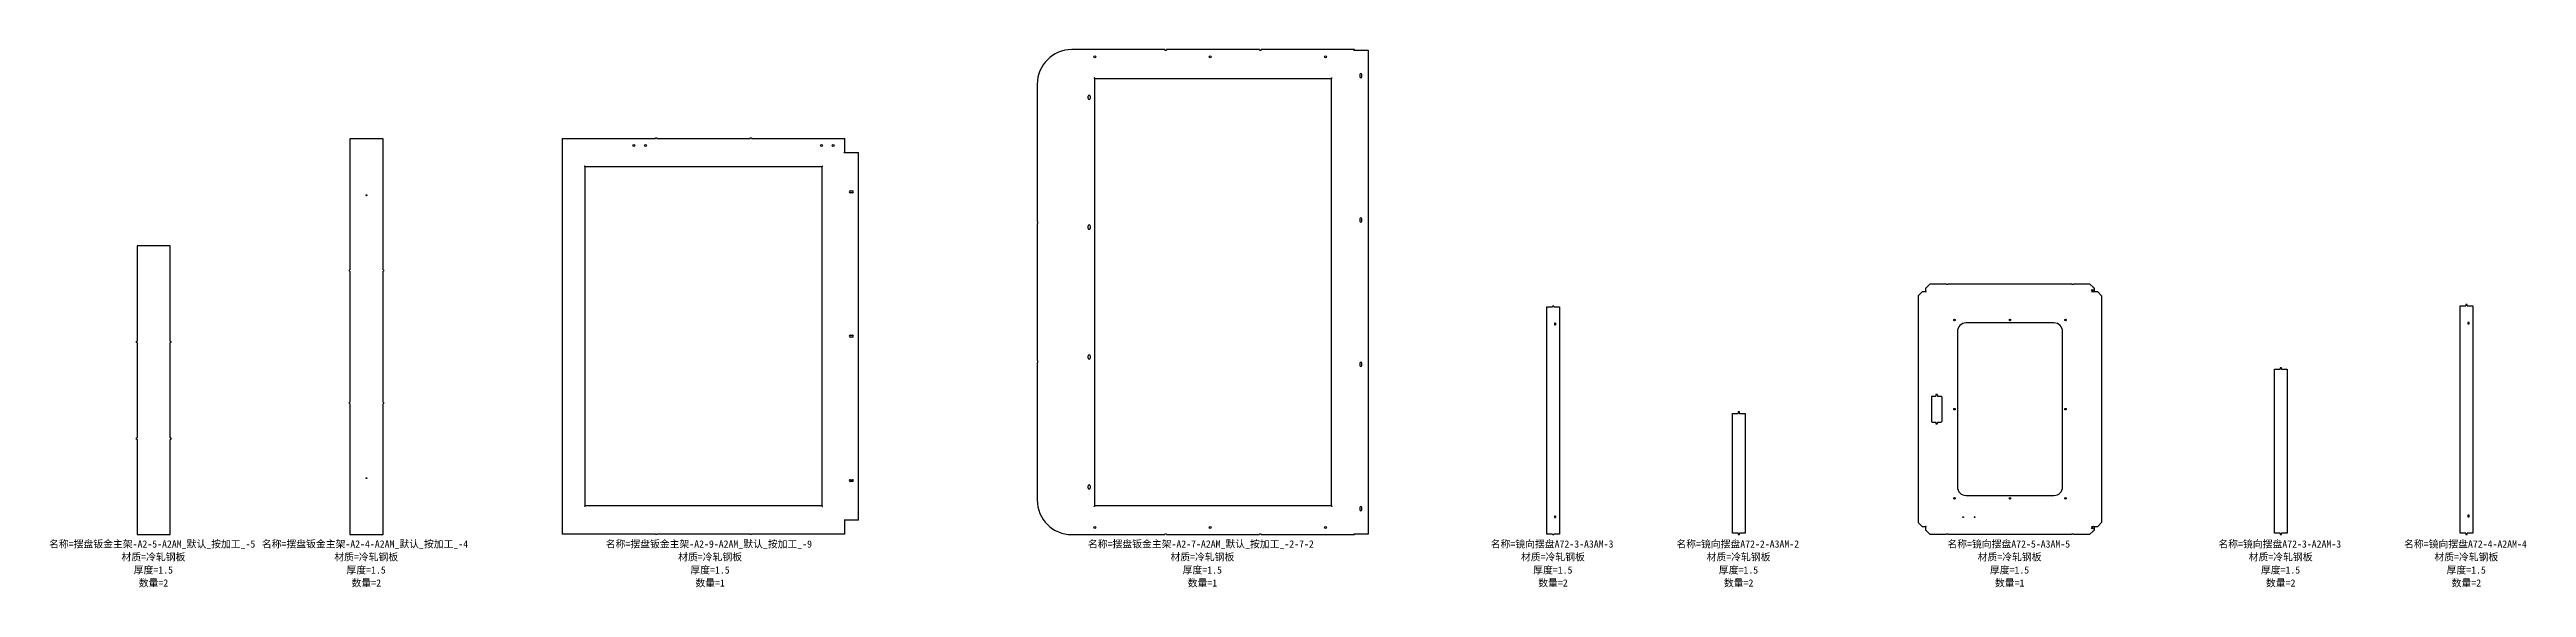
# Model space of a CAD drawing. Header units: millimetres. Extents: x -448 to 35876, y -20183 to -3164.
# Drawn here: x 8971 to 17562, y -20183 to -18320 of the extents above; entities that cross this region are included whole.
import ezdxf

# ---------------------------------------------------------------- set-up
doc = ezdxf.new("R2010")
doc.units = ezdxf.units.MM
doc.layers.add('防拉孔线', color=30, linetype='Continuous')
doc.layers.add('零件信息', color=131, linetype='Continuous')
doc.styles.add('SLDTEXTSTYLE1', font='', dxfattribs={"bigfont": 'bigfont'})
doc.styles.get('SLDTEXTSTYLE1').set_extended_font_data('宋体')

msp = doc.modelspace()

# ---------------------------------------------------------------- linework, layer by layer
at = {"color": 7, "linetype": 'Continuous', "lineweight": 25}
for p, q in [((12839.7, -18320), (12516.5, -18320)), ((12839.7, -18320), (12839.7, -18321.7)), ((12839.7, -18321.7), (12845.1, -18321.7)), ((12845.1, -18320), (12845.1, -18321.7)), ((13168, -18320), (12845.1, -18320)), ((13168, -18320), (13168, -18321.7)), ((13168, -18321.7), (13173.4, -18321.7)), ((13173.4, -18320), (13173.4, -18321.7)), ((13496.5, -18320), (13173.4, -18320)), ((13494.8, -18321.3), (13496.5, -18321.3)), ((13494.8, -18321.5), (13494.8, -18321.3)), ((13494.8, -18321.5), (13544, -18321.5)), ((13496.5, -18321.3), (13496.5, -18320)), ((13544, -18321.5), (13544, -19998.5)), ((12396.5, -18440), (12396.5, -18916.5)), ((12596.5, -19899.9), (12596.5, -18420.1)), ((12596.7, -18420), (13416.4, -18420)), ((13416.5, -18420.1), (13416.5, -19899.9)), ((13515.7, -18405.8), (13515.7, -18414.2)), ((13522.3, -18414.2), (13522.3, -18405.8)), ((12573.2, -18489.2), (12573.2, -18480.8)), ((12579.8, -18480.8), (12579.8, -18489.2)), ((10012.5, -18629), (10012.5, -19082.7)), ((10127.5, -18629), (10012.5, -18629)), ((10127.5, -19082.7), (10127.5, -18629)), ((10749, -18627.5), (10749, -19998.5)), ((10749, -18627.5), (11072.4, -18627.5)), ((11072.4, -18627.5), (11072.4, -18626)), ((11072.4, -18626), (11077.4, -18626)), ((11077.4, -18626), (11077.4, -18627.5)), ((11077.4, -18627.5), (11400.7, -18627.5)), ((11400.7, -18627.5), (11400.7, -18626)), ((11400.7, -18626), (11405.7, -18626)), ((11405.7, -18626), (11405.7, -18627.5)), ((11405.7, -18627.5), (11729, -18627.5)), ((11729, -18675.8), (11729, -18627.5)), ((10829, -19899.9), (10829, -18726.1)), ((11648.9, -18726), (10829.2, -18726)), ((11649, -18726.1), (11649, -19899.9)), ((11727.3, -18675.8), (11729, -18675.8)), ((11727.3, -18676), (11727.3, -18675.8)), ((11727.3, -18676), (11776.5, -18676)), ((11776.5, -19950), (11776.5, -18676)), ((11747.3, -18809.7), (11755.7, -18809.7)), ((11755.7, -18816.3), (11747.3, -18816.3)), ((12396.5, -18916.5), (12398.2, -18916.5)), ((12396.5, -18921.9), (12396.5, -19398.1)), ((12396.5, -18921.9), (12398.2, -18921.9)), ((12398.2, -18921.9), (12398.2, -18916.5)), ((12573.2, -18939.2), (12573.2, -18930.8)), ((12579.8, -18930.8), (12579.8, -18939.2)), ((13515.7, -18905.8), (13515.7, -18914.2)), ((13522.3, -18914.2), (13522.3, -18905.8)), ((9274.5, -19000), (9274.5, -19330)), ((9389.5, -19000), (9274.5, -19000)), ((9389.5, -19330), (9389.5, -19000)), ((10011, -19087.7), (10011, -19082.7)), ((10011, -19082.7), (10012.5, -19082.7)), ((10012.5, -19087.7), (10011, -19087.7)), ((10012.5, -19087.7), (10012.5, -19541.3)), ((10127.5, -19082.7), (10129, -19082.7)), ((10129, -19087.7), (10127.5, -19087.7)), ((10127.5, -19541.3), (10127.5, -19087.7)), ((10129, -19082.7), (10129, -19087.7)), ((15478.1, -19157.9), (15478.1, -19145.1)), ((15478.1, -19145.1), (15480.3, -19145.1)), ((15480.3, -19157.9), (15478.1, -19157.9)), ((15480.4, -19144.4), (15480.3, -19145.1)), ((15480.3, -19159.2), (15480.3, -19157.9)), ((15480.4, -19144.4), (15493.8, -19131)), ((15493.8, -19131), (15550.4, -19131)), ((15550.4, -19131), (15550.4, -19133)), ((15550.4, -19133), (15555.8, -19133)), ((15555.8, -19133), (15555.8, -19131)), ((15555.8, -19131), (15985.4, -19131)), ((15985.4, -19131), (15985.4, -19133)), ((15985.4, -19133), (15990.8, -19133)), ((15990.8, -19133), (15990.8, -19131)), ((15990.8, -19131), (16046.4, -19131)), ((16046.4, -19131), (16059.8, -19144.4)), ((16059.9, -19145.1), (16059.8, -19144.4)), ((16059.9, -19145.1), (16062.1, -19145.1)), ((16062.1, -19157.9), (16059.9, -19157.9)), ((16059.9, -19157.9), (16059.9, -19159.2)), ((16062.1, -19145.1), (16062.1, -19157.9)), ((14164.1, -19998), (14164.1, -19211)), ((14164.1, -19211), (14183.6, -19211)), ((14183.6, -19209), (14183.6, -19211)), ((14188.6, -19209), (14183.6, -19209)), ((14188.6, -19211), (14188.6, -19209)), ((14188.6, -19211), (14208.1, -19211)), ((14208.1, -19211), (14208.1, -19998)), ((15465.5, -19159.3), (15452.1, -19172.7)), ((15452.1, -19172.7), (15452.1, -19958.3)), ((15466.2, -19159.2), (15465.5, -19159.3)), ((15479, -19158.8), (15466.2, -19158.8)), ((15466.2, -19158.8), (15466.2, -19159.2)), ((15479, -19159.2), (15479, -19158.8)), ((15479, -19159.2), (15480.3, -19159.2)), ((16059.9, -19159.2), (16061.2, -19159.2)), ((16061.2, -19158.8), (16061.2, -19159.2)), ((16074, -19158.8), (16061.2, -19158.8)), ((16074, -19159.2), (16074, -19158.8)), ((16074.7, -19159.3), (16074, -19159.2)), ((16074.7, -19159.3), (16088.1, -19172.7)), ((16088.1, -19172.7), (16088.1, -19958.3)), ((17332.1, -19995), (17332.1, -19208)), ((17332.1, -19208), (17351.6, -19208)), ((17351.6, -19203), (17351.6, -19208)), ((17356.6, -19203), (17351.6, -19203)), ((17356.6, -19208), (17356.6, -19203)), ((17356.6, -19208), (17376.1, -19208)), ((17376.1, -19208), (17376.1, -19995)), ((9273, -19335), (9273, -19330)), ((9273, -19330), (9274.5, -19330)), ((9389.5, -19330), (9391, -19330)), ((9391, -19330), (9391, -19335)), ((11747.3, -19309.7), (11755.7, -19309.7)), ((11755.7, -19316.3), (11747.3, -19316.3)), ((14194.6, -19267.8), (14191.1, -19267.8)), ((14191.1, -19267.8), (14191.1, -19273.2)), ((14191.1, -19273.2), (14194.6, -19273.2)), ((14194.6, -19267.8), (14194.6, -19273.2)), ((15588.1, -19296.5), (15588.1, -19834.5)), ((15923.1, -19266.5), (15618.1, -19266.5)), ((15953.1, -19834.5), (15953.1, -19296.5)), ((17359.1, -19264.8), (17359.1, -19270.2)), ((17363.5, -19264.8), (17359.1, -19264.8)), ((17359.1, -19270.2), (17363.5, -19270.2)), ((17363.5, -19270.2), (17363.5, -19264.8)), ((9274.5, -19335), (9273, -19335)), ((9274.5, -19335), (9274.5, -19665)), ((9391, -19335), (9389.5, -19335)), ((9389.5, -19665), (9389.5, -19335)), ((12396.5, -19398.1), (12398.2, -19398.1)), ((12396.5, -19403.5), (12396.5, -19880)), ((12396.5, -19403.5), (12398.2, -19403.5)), ((12398.2, -19403.5), (12398.2, -19398.1)), ((12573.2, -19389.2), (12573.2, -19380.8)), ((12579.8, -19380.8), (12579.8, -19389.2)), ((13515.7, -19405.8), (13515.7, -19414.2)), ((13522.3, -19414.2), (13522.3, -19405.8)), ((16688.1, -19995), (16688.1, -19427)), ((16688.1, -19427), (16707.6, -19427)), ((16707.6, -19422), (16707.6, -19427)), ((16712.6, -19422), (16707.6, -19422)), ((16712.6, -19427), (16712.6, -19422)), ((16712.6, -19427), (16732.1, -19427)), ((16732.1, -19427), (16732.1, -19995)), ((10011, -19546.3), (10011, -19541.3)), ((10011, -19541.3), (10012.5, -19541.3)), ((10012.5, -19546.3), (10011, -19546.3)), ((10012.5, -19546.3), (10012.5, -20000)), ((10127.5, -19541.3), (10129, -19541.3)), ((10129, -19546.3), (10127.5, -19546.3)), ((10127.5, -20000), (10127.5, -19546.3)), ((10129, -19541.3), (10129, -19546.3)), ((14808.1, -19995), (14808.1, -19580)), ((14808.1, -19580), (14827.6, -19580)), ((14827.6, -19575), (14827.6, -19580)), ((14832.6, -19575), (14827.6, -19575)), ((14832.6, -19580), (14832.6, -19575)), ((14832.6, -19580), (14852.1, -19580)), ((14852.1, -19580), (14852.1, -19995)), ((15498.1, -19522.5), (15498.1, -19608.5)), ((15500.1, -19520.5), (15512.8, -19520.5)), ((15512.8, -19517.5), (15512.8, -19520.5)), ((15519.3, -19517.5), (15519.3, -19520.5)), ((15519.3, -19520.5), (15532.1, -19520.5)), ((15534.1, -19522.5), (15534.1, -19608.5)), ((9273, -19670), (9273, -19665)), ((9273, -19665), (9274.5, -19665)), ((9274.5, -19670), (9273, -19670)), ((9274.5, -19670), (9274.5, -20000)), ((9389.5, -19665), (9391, -19665)), ((9391, -19670), (9389.5, -19670)), ((9389.5, -20000), (9389.5, -19670)), ((9391, -19665), (9391, -19670)), ((15500.1, -19610.5), (15512.8, -19610.5)), ((15512.8, -19610.5), (15512.8, -19613.5)), ((15519.3, -19610.5), (15519.3, -19613.5)), ((15519.3, -19610.5), (15532.1, -19610.5)), ((11747.3, -19809.7), (11755.7, -19809.7)), ((11755.7, -19816.3), (11747.3, -19816.3)), ((12573.2, -19839.2), (12573.2, -19830.8)), ((12579.8, -19830.8), (12579.8, -19839.2)), ((11648.9, -19900), (10829.2, -19900)), ((13416.4, -19900), (12596.7, -19900)), ((13515.7, -19905.8), (13515.7, -19914.2)), ((13522.3, -19914.2), (13522.3, -19905.8)), ((15618.1, -19864.5), (15923.1, -19864.5)), ((9274.5, -20000), (9389.5, -20000)), ((10012.5, -20000), (10127.5, -20000)), ((11072.4, -19998.5), (10749, -19998.5)), ((11072.4, -20000), (11072.4, -19998.5)), ((11077.4, -20000), (11072.4, -20000)), ((11400.7, -19998.5), (11077.4, -19998.5)), ((11077.4, -19998.5), (11077.4, -20000)), ((11400.7, -20000), (11400.7, -19998.5)), ((11405.7, -20000), (11400.7, -20000)), ((11729, -19998.5), (11405.7, -19998.5)), ((11405.7, -19998.5), (11405.7, -20000)), ((11776.5, -19950), (11727.3, -19950)), ((11727.3, -19950.1), (11727.3, -19950)), ((11729, -19950.1), (11727.3, -19950.1)), ((11729, -19998.5), (11729, -19950.1)), ((12516.5, -20000), (12839.7, -20000)), ((12845.1, -19998.3), (12839.7, -19998.3)), ((12839.7, -20000), (12839.7, -19998.3)), ((12845.1, -20000), (12845.1, -19998.3)), ((12845.1, -20000), (13168, -20000)), ((13173.4, -19998.3), (13168, -19998.3)), ((13168, -20000), (13168, -19998.3)), ((13173.4, -20000), (13173.4, -19998.3)), ((13173.4, -20000), (13496.5, -20000)), ((13544, -19998.5), (13494.8, -19998.5)), ((13494.8, -19998.6), (13494.8, -19998.5)), ((13496.5, -19998.6), (13494.8, -19998.6)), ((13496.5, -20000), (13496.5, -19998.6)), ((14183.6, -19998), (14164.1, -19998)), ((14183.6, -19998), (14183.6, -20000)), ((14183.6, -20000), (14188.6, -20000)), ((14188.6, -20000), (14188.6, -19998)), ((14208.1, -19998), (14188.6, -19998)), ((14191.1, -19935.8), (14191.1, -19941.2)), ((14194.6, -19935.8), (14191.1, -19935.8)), ((14191.1, -19941.2), (14194.6, -19941.2)), ((14194.6, -19935.8), (14194.6, -19941.2)), ((14827.6, -19995), (14808.1, -19995)), ((14827.6, -19995), (14827.6, -20000)), ((14827.6, -20000), (14832.6, -20000)), ((14852.1, -19995), (14832.6, -19995)), ((14832.6, -20000), (14832.6, -19995)), ((15452.1, -19958.3), (15465.5, -19971.7)), ((15465.5, -19971.7), (15466.2, -19971.8)), ((15466.2, -19971.8), (15466.2, -19972.2)), ((15466.2, -19972.2), (15479, -19972.2)), ((15478.1, -19985.9), (15478.1, -19973.1)), ((15478.1, -19973.1), (15480.3, -19973.1)), ((15480.3, -19985.9), (15478.1, -19985.9)), ((15480.3, -19971.8), (15479, -19971.8)), ((15479, -19972.2), (15479, -19971.8)), ((15480.3, -19973.1), (15480.3, -19971.8)), ((15480.3, -19985.9), (15480.4, -19986.6)), ((15493.8, -20000), (15480.4, -19986.6)), ((15550.4, -20000), (15493.8, -20000)), ((15555.8, -19998), (15550.4, -19998)), ((15550.4, -19998), (15550.4, -20000)), ((15555.8, -20000), (15555.8, -19998)), ((15985.4, -20000), (15555.8, -20000)), ((15990.8, -19998), (15985.4, -19998)), ((15985.4, -19998), (15985.4, -20000)), ((15990.8, -20000), (15990.8, -19998)), ((16046.4, -20000), (15990.8, -20000)), ((16059.8, -19986.6), (16046.4, -20000)), ((16059.8, -19986.6), (16059.9, -19985.9)), ((16061.2, -19971.8), (16059.9, -19971.8)), ((16059.9, -19971.8), (16059.9, -19973.1)), ((16059.9, -19973.1), (16062.1, -19973.1)), ((16062.1, -19985.9), (16059.9, -19985.9)), ((16061.2, -19971.8), (16061.2, -19972.2)), ((16061.2, -19972.2), (16074, -19972.2)), ((16062.1, -19973.1), (16062.1, -19985.9)), ((16074, -19971.8), (16074.7, -19971.7)), ((16074, -19972.2), (16074, -19971.8)), ((16088.1, -19958.3), (16074.7, -19971.7)), ((16707.6, -19995), (16688.1, -19995)), ((16707.6, -19995), (16707.6, -20000)), ((16707.6, -20000), (16712.6, -20000)), ((16732.1, -19995), (16712.6, -19995)), ((16712.6, -20000), (16712.6, -19995)), ((17351.6, -19995), (17332.1, -19995)), ((17351.6, -19995), (17351.6, -20000)), ((17351.6, -20000), (17356.6, -20000)), ((17356.6, -20000), (17356.6, -19995)), ((17376.1, -19995), (17356.6, -19995)), ((17363.5, -19932.8), (17359.1, -19932.8)), ((17359.1, -19932.8), (17359.1, -19938.2)), ((17359.1, -19938.2), (17363.5, -19938.2)), ((17363.5, -19938.2), (17363.5, -19932.8))]:
    msp.add_line(p, q, dxfattribs=at)
for centre, radius in [((12596.5, -18345), 3.56), ((12996.5, -18345), 3.56), ((13396.5, -18345), 3.56), ((10997.5, -18652.5), 3.3), ((11037.5, -18652.5), 3.3), ((11648.5, -18652.5), 3.3), ((11688.5, -18652.5), 3.3), ((10070, -18824.5), 1.65), ((16056.1, -19153.5), 2.6), ((15578.1, -19256.5), 2.5), ((15770.6, -19256.5), 2.5), ((15963.1, -19256.5), 2.5), ((15578.1, -19565.5), 2.5), ((15963.1, -19565.5), 2.5), ((10070, -19804.5), 1.65), ((15578.1, -19874.5), 2.5), ((15770.6, -19874.5), 2.5), ((15963.1, -19874.5), 2.5), ((12596.5, -19975), 3.56), ((12996.5, -19975), 3.56), ((13396.5, -19975), 3.56), ((15608.1, -19939.5), 1.25), ((15648.1, -19939.5), 1.25), ((16056.1, -19977.5), 2.6)]:
    msp.add_circle(centre, radius, dxfattribs=at)
for centre, radius, start, end in [((12516.5, -18440), 120, 90, 180), ((13519, -18405.8), 3.3, 0, 180), ((13519, -18414.2), 3.3, 180, 0), ((12576.5, -18480.8), 3.3, 0, 180), ((12576.5, -18489.2), 3.3, 180, 0), ((11747.3, -18813), 3.3, 90, 270), ((11755.7, -18813), 3.3, 270, 90), ((12576.5, -18930.8), 3.3, 0, 180), ((12576.5, -18939.2), 3.3, 180, 0), ((13519, -18905.8), 3.3, 0, 180), ((13519, -18914.2), 3.3, 180, 0), ((11747.3, -19313), 3.3, 90, 270), ((11755.7, -19313), 3.3, 270, 90), ((15618.1, -19296.5), 30, 90, 180), ((15923.1, -19296.5), 30, 0, 90), ((12576.5, -19380.8), 3.3, 0, 180), ((12576.5, -19389.2), 3.3, 180, 0), ((13519, -19405.8), 3.3, 0, 180), ((13519, -19414.2), 3.3, 180, 0), ((15500.1, -19522.5), 2, 90, 180), ((15516.1, -19517.5), 3.25, 0, 180), ((15532.1, -19522.5), 2, 0, 90), ((15500.1, -19608.5), 2, 180, 270), ((15516.1, -19613.5), 3.25, 180, 0), ((15532.1, -19608.5), 2, 270, 0), ((11747.3, -19813), 3.3, 90, 270), ((11755.7, -19813), 3.3, 270, 90), ((12576.5, -19830.8), 3.3, 0, 180), ((12576.5, -19839.2), 3.3, 180, 0), ((15618.1, -19834.5), 30, 180, 270), ((15923.1, -19834.5), 30, 270, 0), ((12516.5, -19880), 120, 180, 270), ((13519, -19905.8), 3.3, 0, 180), ((13519, -19914.2), 3.3, 180, 0)]:
    msp.add_arc(centre, radius, start, end, dxfattribs=at)
for points, knots in [([(12594.3, -18417.8), (12594.6, -18417.9), (12594.8, -18418), (12595.4, -18418.2), (12595.6, -18418.4), (12595.9, -18418.6), (12596, -18418.7), (12596.2, -18419), (12596.3, -18419.1), (12596.4, -18419.3), (12596.5, -18419.5), (12596.6, -18419.7), (12596.6, -18419.9), (12596.7, -18420)], [0, 0, 0, 0, 0.25, 0.25, 0.5, 0.5, 0.625, 0.625, 0.75, 0.75, 0.875, 0.875, 1, 1, 1, 1]), ([(12596.5, -18420.1), (12596.3, -18420), (12596, -18420), (12595.6, -18419.8), (12595.5, -18419.7), (12595.3, -18419.5), (12595.2, -18419.4), (12594.9, -18419.1), (12594.8, -18418.8), (12594.5, -18418.3), (12594.4, -18418), (12594.3, -18417.8)], [0, 0, 0, 0, 0.25, 0.25, 0.375, 0.375, 0.5, 0.5, 0.75, 0.75, 1, 1, 1, 1]), ([(12596.5, -18420), (12596.4, -18419.8), (12596.2, -18419.7), (12595.9, -18419.3), (12595.7, -18419.1), (12595.3, -18418.7), (12595.1, -18418.6), (12594.8, -18418.3), (12594.7, -18418.2), (12594.5, -18418), (12594.4, -18417.9), (12594.3, -18417.8)], [0, 0, 0, 0, 0.25, 0.25, 0.5, 0.5, 0.75, 0.75, 0.875, 0.875, 1, 1, 1, 1]), ([(13416.4, -18420), (13416.5, -18419.7), (13416.6, -18419.5), (13416.8, -18419.1), (13416.9, -18418.9), (13417.1, -18418.7), (13417.2, -18418.6), (13417.5, -18418.4), (13417.7, -18418.2), (13418.3, -18418), (13418.5, -18417.9), (13418.8, -18417.8)], [0, 0, 0, 0, 0.25, 0.25, 0.375, 0.375, 0.5, 0.5, 0.75, 0.75, 1, 1, 1, 1]), ([(13418.8, -18417.8), (13418.7, -18418), (13418.6, -18418.3), (13418.3, -18418.8), (13418.2, -18419.1), (13417.9, -18419.4), (13417.8, -18419.5), (13417.6, -18419.7), (13417.5, -18419.7), (13417.2, -18419.9), (13417.1, -18419.9), (13416.8, -18420), (13416.7, -18420.1), (13416.5, -18420.1)], [0, 0, 0, 0, 0.25, 0.25, 0.5, 0.5, 0.625, 0.625, 0.75, 0.75, 0.875, 0.875, 1, 1, 1, 1]), ([(13416.5, -18420), (13416.7, -18419.8), (13416.9, -18419.7), (13417.2, -18419.3), (13417.4, -18419.1), (13417.8, -18418.7), (13418, -18418.6), (13418.3, -18418.3), (13418.4, -18418.2), (13418.6, -18418), (13418.7, -18417.9), (13418.8, -18417.8)], [0, 0, 0, 0, 0.25, 0.25, 0.5, 0.5, 0.75, 0.75, 0.875, 0.875, 1, 1, 1, 1]), ([(10826.8, -18723.8), (10827.1, -18723.9), (10827.3, -18724), (10827.9, -18724.2), (10828.1, -18724.4), (10828.4, -18724.6), (10828.5, -18724.7), (10828.7, -18725), (10828.8, -18725.1), (10828.9, -18725.3), (10829, -18725.5), (10829.1, -18725.7), (10829.1, -18725.9), (10829.2, -18726)], [0, 0, 0, 0, 0.25, 0.25, 0.5, 0.5, 0.625, 0.625, 0.75, 0.75, 0.875, 0.875, 1, 1, 1, 1]), ([(10829, -18726.1), (10828.8, -18726), (10828.5, -18726), (10828.1, -18725.8), (10828, -18725.7), (10827.8, -18725.5), (10827.7, -18725.4), (10827.4, -18725.1), (10827.3, -18724.8), (10827, -18724.3), (10826.9, -18724), (10826.8, -18723.8)], [0, 0, 0, 0, 0.25, 0.25, 0.375, 0.375, 0.5, 0.5, 0.75, 0.75, 1, 1, 1, 1]), ([(10829, -18726), (10828.9, -18725.8), (10828.7, -18725.7), (10828.4, -18725.3), (10828.2, -18725.1), (10827.8, -18724.7), (10827.6, -18724.6), (10827.3, -18724.3), (10827.2, -18724.2), (10827, -18724), (10826.9, -18723.9), (10826.8, -18723.8)], [0, 0, 0, 0, 0.25, 0.25, 0.5, 0.5, 0.75, 0.75, 0.875, 0.875, 1, 1, 1, 1]), ([(11648.9, -18726), (11649, -18725.7), (11649.1, -18725.5), (11649.3, -18725.1), (11649.4, -18725), (11649.5, -18724.7), (11649.6, -18724.6), (11650, -18724.4), (11650.2, -18724.2), (11650.7, -18724), (11651, -18723.9), (11651.3, -18723.8)], [0, 0, 0, 0, 0.25, 0.25, 0.375, 0.375, 0.5, 0.5, 0.75, 0.75, 1, 1, 1, 1]), ([(11651.3, -18723.8), (11651.2, -18724), (11651.1, -18724.3), (11650.8, -18724.8), (11650.7, -18725.1), (11650.4, -18725.4), (11650.3, -18725.5), (11650.1, -18725.7), (11650, -18725.7), (11649.7, -18725.9), (11649.6, -18725.9), (11649.3, -18726), (11649.2, -18726.1), (11649, -18726.1)], [0, 0, 0, 0, 0.25, 0.25, 0.5, 0.5, 0.625, 0.625, 0.75, 0.75, 0.875, 0.875, 1, 1, 1, 1]), ([(11649, -18726), (11649.2, -18725.8), (11649.4, -18725.7), (11649.7, -18725.3), (11649.9, -18725.1), (11650.3, -18724.7), (11650.5, -18724.6), (11650.8, -18724.3), (11650.9, -18724.2), (11651.1, -18724), (11651.2, -18723.9), (11651.3, -18723.8)], [0, 0, 0, 0, 0.25, 0.25, 0.5, 0.5, 0.75, 0.75, 0.875, 0.875, 1, 1, 1, 1]), ([(10826.8, -19902.2), (10826.9, -19902), (10827, -19901.7), (10827.3, -19901.2), (10827.4, -19900.9), (10827.7, -19900.6), (10827.8, -19900.5), (10828, -19900.3), (10828.1, -19900.2), (10828.4, -19900.1), (10828.5, -19900.1), (10828.8, -19900), (10828.9, -19899.9), (10829, -19899.9)], [0, 0, 0, 0, 0.25, 0.25, 0.5, 0.5, 0.625, 0.625, 0.75, 0.75, 0.875, 0.875, 1, 1, 1, 1]), ([(10829.2, -19900), (10829.1, -19900.3), (10829, -19900.5), (10828.8, -19900.9), (10828.7, -19901), (10828.5, -19901.3), (10828.4, -19901.4), (10828.1, -19901.6), (10827.9, -19901.8), (10827.3, -19902), (10827.1, -19902.1), (10826.8, -19902.2)], [0, 0, 0, 0, 0.25, 0.25, 0.375, 0.375, 0.5, 0.5, 0.75, 0.75, 1, 1, 1, 1]), ([(10829, -19900), (10828.9, -19900.2), (10828.7, -19900.3), (10828.4, -19900.7), (10828.2, -19900.9), (10827.8, -19901.3), (10827.6, -19901.4), (10827.3, -19901.7), (10827.2, -19901.8), (10827, -19902), (10826.9, -19902.1), (10826.8, -19902.2)], [0, 0, 0, 0, 0.25, 0.25, 0.5, 0.5, 0.75, 0.75, 0.875, 0.875, 1, 1, 1, 1]), ([(11651.3, -19902.2), (11651, -19902.1), (11650.7, -19902), (11650.2, -19901.8), (11650, -19901.6), (11649.7, -19901.4), (11649.5, -19901.3), (11649.4, -19901), (11649.3, -19900.9), (11649.2, -19900.7), (11649.1, -19900.5), (11649, -19900.3), (11649, -19900.1), (11648.9, -19900)], [0, 0, 0, 0, 0.25, 0.25, 0.5, 0.5, 0.625, 0.625, 0.75, 0.75, 0.875, 0.875, 1, 1, 1, 1]), ([(11649, -19899.9), (11649.3, -19900), (11649.6, -19900), (11650, -19900.2), (11650.1, -19900.3), (11650.3, -19900.5), (11650.4, -19900.6), (11650.7, -19900.9), (11650.8, -19901.2), (11651.1, -19901.7), (11651.2, -19902), (11651.3, -19902.2)], [0, 0, 0, 0, 0.25, 0.25, 0.375, 0.375, 0.5, 0.5, 0.75, 0.75, 1, 1, 1, 1]), ([(11649, -19900), (11649.2, -19900.2), (11649.4, -19900.3), (11649.7, -19900.7), (11649.9, -19900.9), (11650.3, -19901.3), (11650.5, -19901.4), (11650.8, -19901.7), (11650.9, -19901.8), (11651.1, -19902), (11651.2, -19902.1), (11651.3, -19902.2)], [0, 0, 0, 0, 0.25, 0.25, 0.5, 0.5, 0.75, 0.75, 0.875, 0.875, 1, 1, 1, 1]), ([(12594.3, -19902.2), (12594.4, -19902), (12594.5, -19901.7), (12594.8, -19901.2), (12594.9, -19900.9), (12595.2, -19900.6), (12595.3, -19900.5), (12595.5, -19900.3), (12595.6, -19900.2), (12595.9, -19900.1), (12596, -19900.1), (12596.3, -19900), (12596.4, -19899.9), (12596.5, -19899.9)], [0, 0, 0, 0, 0.25, 0.25, 0.5, 0.5, 0.625, 0.625, 0.75, 0.75, 0.875, 0.875, 1, 1, 1, 1]), ([(12596.7, -19900), (12596.6, -19900.3), (12596.5, -19900.5), (12596.3, -19900.9), (12596.2, -19901), (12596, -19901.3), (12595.9, -19901.4), (12595.6, -19901.6), (12595.4, -19901.8), (12594.8, -19902), (12594.6, -19902.1), (12594.3, -19902.2)], [0, 0, 0, 0, 0.25, 0.25, 0.375, 0.375, 0.5, 0.5, 0.75, 0.75, 1, 1, 1, 1]), ([(12596.5, -19900), (12596.4, -19900.2), (12596.2, -19900.3), (12595.9, -19900.7), (12595.7, -19900.9), (12595.3, -19901.3), (12595.1, -19901.4), (12594.8, -19901.7), (12594.7, -19901.8), (12594.5, -19902), (12594.4, -19902.1), (12594.3, -19902.2)], [0, 0, 0, 0, 0.25, 0.25, 0.5, 0.5, 0.75, 0.75, 0.875, 0.875, 1, 1, 1, 1]), ([(13418.8, -19902.2), (13418.5, -19902.1), (13418.3, -19902), (13417.7, -19901.8), (13417.5, -19901.6), (13417.2, -19901.4), (13417.1, -19901.3), (13416.9, -19901), (13416.8, -19900.9), (13416.7, -19900.7), (13416.6, -19900.5), (13416.5, -19900.3), (13416.5, -19900.1), (13416.4, -19900)], [0, 0, 0, 0, 0.25, 0.25, 0.5, 0.5, 0.625, 0.625, 0.75, 0.75, 0.875, 0.875, 1, 1, 1, 1]), ([(13416.5, -19899.9), (13416.8, -19900), (13417.1, -19900), (13417.5, -19900.2), (13417.6, -19900.3), (13417.8, -19900.5), (13417.9, -19900.6), (13418.2, -19900.9), (13418.3, -19901.2), (13418.6, -19901.7), (13418.7, -19902), (13418.8, -19902.2)], [0, 0, 0, 0, 0.25, 0.25, 0.375, 0.375, 0.5, 0.5, 0.75, 0.75, 1, 1, 1, 1]), ([(13416.5, -19900), (13416.7, -19900.2), (13416.9, -19900.3), (13417.2, -19900.7), (13417.4, -19900.9), (13417.8, -19901.3), (13418, -19901.4), (13418.3, -19901.7), (13418.4, -19901.8), (13418.6, -19902), (13418.7, -19902.1), (13418.8, -19902.2)], [0, 0, 0, 0, 0.25, 0.25, 0.5, 0.5, 0.75, 0.75, 0.875, 0.875, 1, 1, 1, 1])]:
    msp.add_open_spline(points, degree=3, knots=knots, dxfattribs=at)
for points in [[(12596.5, -18420.1), (12596.5, -18420.1), (12596.5, -18420), (12596.5, -18420)], [(12596.7, -18420), (12596.6, -18420), (12596.6, -18420), (12596.5, -18420)], [(13416.4, -18420), (13416.5, -18420), (13416.5, -18420), (13416.5, -18420)], [(13416.5, -18420.1), (13416.5, -18420.1), (13416.5, -18420), (13416.5, -18420)], [(10829, -18726.1), (10829, -18726.1), (10829, -18726), (10829, -18726)], [(10829.2, -18726), (10829.1, -18726), (10829.1, -18726), (10829, -18726)], [(11648.9, -18726), (11649, -18726), (11649, -18726), (11649, -18726)], [(11649, -18726.1), (11649, -18726.1), (11649, -18726), (11649, -18726)], [(10829, -19899.9), (10829, -19899.9), (10829, -19900), (10829, -19900)], [(10829.2, -19900), (10829.1, -19900), (10829.1, -19900), (10829, -19900)], [(11648.9, -19900), (11649, -19900), (11649, -19900), (11649, -19900)], [(11649, -19899.9), (11649, -19899.9), (11649, -19900), (11649, -19900)], [(12596.5, -19899.9), (12596.5, -19899.9), (12596.5, -19900), (12596.5, -19900)], [(12596.7, -19900), (12596.6, -19900), (12596.6, -19900), (12596.5, -19900)], [(13416.4, -19900), (13416.5, -19900), (13416.5, -19900), (13416.5, -19900)], [(13416.5, -19899.9), (13416.5, -19899.9), (13416.5, -19900), (13416.5, -19900)]]:
    msp.add_open_spline(points, degree=3, dxfattribs=at)
at = {"layer": '防拉孔线'}
for p, q in [((16053.8, -19158.2), (16058.3, -19158.2)), ((14194.8, -19273.2), (14194.8, -19267.8)), ((14194.8, -19941.2), (14194.8, -19935.8)), ((16058.3, -19972.7), (16053.8, -19972.7))]:
    msp.add_line(p, q, dxfattribs=at)

# ---------------------------------------------------------------- texts
at = {"layer": '零件信息', "char_height": 25, "attachment_point": 2, "style": 'SLDTEXTSTYLE1'}
for s, insert in [('名称=摆盘钣金主架-A2-5-A2AM_默认_按加工_-5', (9326.9, -20020)), ('名称=摆盘钣金主架-A2-4-A2AM_默认_按加工_-4', (10064.9, -20020)), ('名称=摆盘钣金主架-A2-9-A2AM_默认_按加工_-9', (11257.7, -20020)), ('名称=摆盘钣金主架-A2-7-A2AM_默认_按加工_-2-7-2', (12964.2, -20020)), ('名称=镜向摆盘A72-3-A3AM-3', (14182.3, -20020)), ('名称=镜向摆盘A72-2-A3AM-2', (14826.3, -20020)), ('名称=镜向摆盘A72-5-A3AM-5', (15766.3, -20020)), ('名称=镜向摆盘A72-3-A2AM-3', (16706.3, -20020)), ('名称=镜向摆盘A72-4-A2AM-4', (17350.3, -20020)), ('材质=冷轧钢板', (9331.2, -20065)), ('材质=冷轧钢板', (10069.2, -20065)), ('材质=冷轧钢板', (11262, -20065)), ('材质=冷轧钢板', (12969.5, -20065)), ('材质=冷轧钢板', (14185.2, -20065)), ('材质=冷轧钢板', (14829.2, -20065)), ('材质=冷轧钢板', (15769.2, -20065)), ('材质=冷轧钢板', (16709.2, -20065)), ('材质=冷轧钢板', (17353.3, -20065)), ('厚度=1.5', (9330.9, -20110)), ('数量=2', (9331.4, -20155)), ('厚度=1.5', (10068.9, -20110)), ('数量=2', (10069.4, -20155)), ('厚度=1.5', (11261.6, -20110)), ('数量=1', (11262.1, -20155)), ('厚度=1.5', (12969.1, -20110)), ('数量=1', (12969.6, -20155)), ('厚度=1.5', (14184.9, -20110)), ('数量=2', (14185.4, -20155)), ('厚度=1.5', (14828.9, -20110)), ('数量=2', (14829.4, -20155)), ('厚度=1.5', (15768.9, -20110)), ('数量=1', (15769.4, -20155)), ('厚度=1.5', (16708.9, -20110)), ('数量=2', (16709.4, -20155)), ('厚度=1.5', (17352.9, -20110)), ('数量=2', (17353.4, -20155))]:
    msp.add_mtext(s, dxfattribs=dict(at, insert=insert))

doc.saveas('drawing.dxf')
